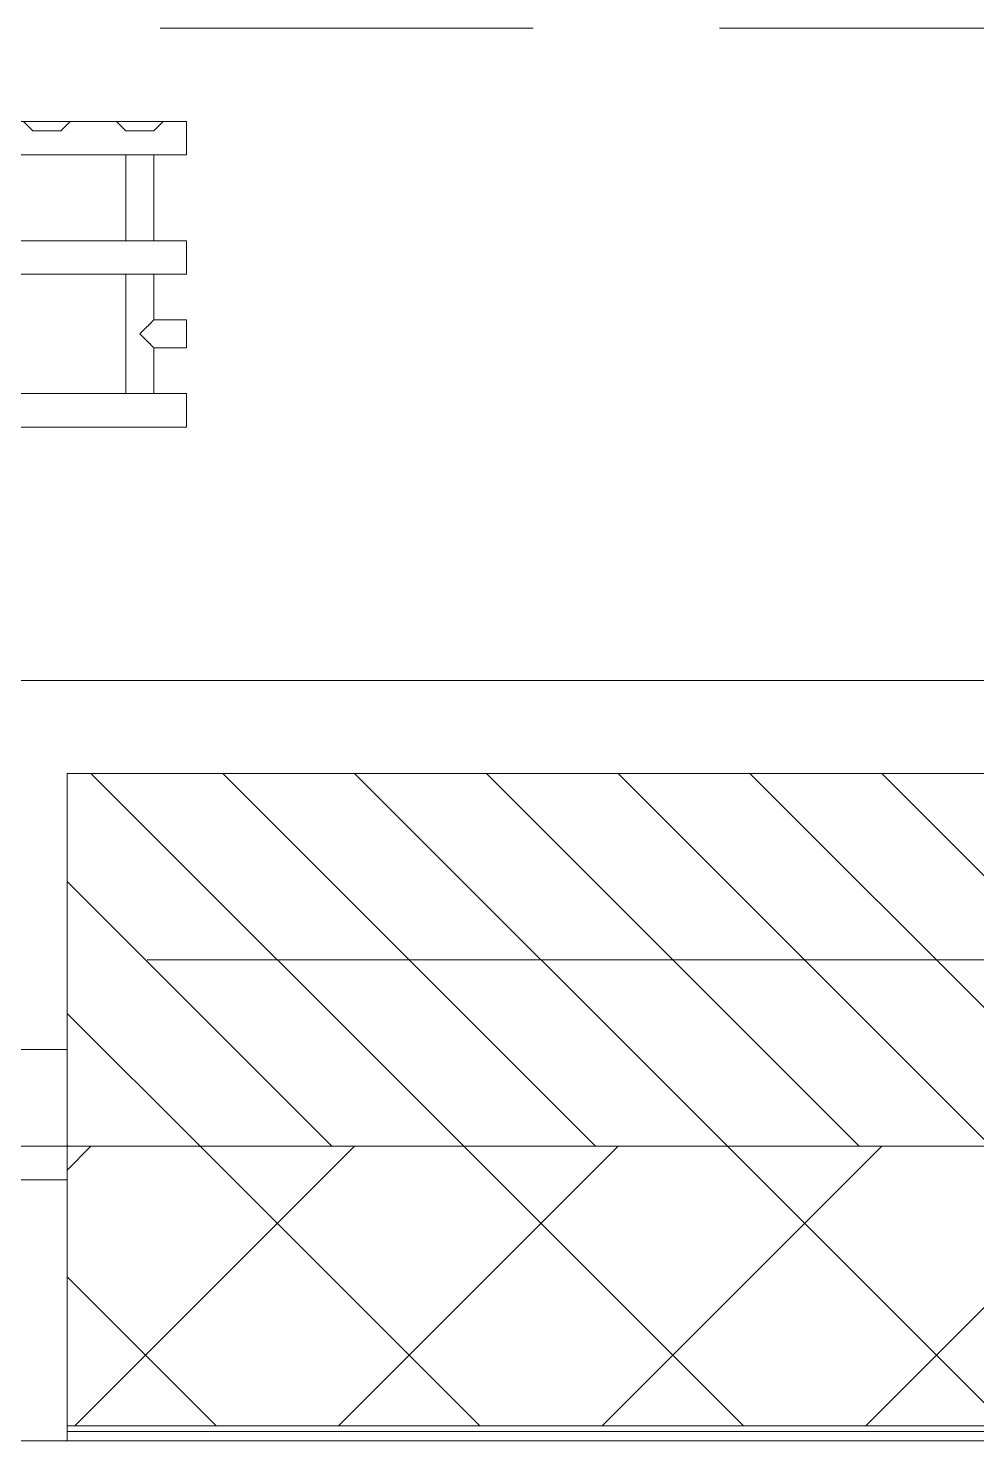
# Model space of a CAD drawing. Header units: millimetres. Extents: x 81037 to 284518, y -8553 to 29000.
# Drawn here: x 114559 to 115068, y -258 to 500 of the extents above; entities that cross this region are included whole.
import ezdxf

# ---------------------------------------------------------------- set-up
doc = ezdxf.new("R2010")
doc.units = ezdxf.units.MM
doc.linetypes.add('ADSK_Штрих_ш2 п1', pattern=[300, 200, -100])
doc.linetypes.add('Осевая', pattern=[3175, 634.9999999999999, -476.25, 1587.5, -476.25])
for name, color, linetype, lineweight in [('A-DETL-1', 7, 'ADSK_Штрих_ш2 п1', 9), ('A-GLAZ', 7, 'Continuous', 9), ('A-WALL', 7, 'Continuous', 9), ('A-WALL-1', 7, 'Continuous', 13), ('I-WALL', 7, 'Continuous', 9), ('Оси-2', 7, 'Осевая', 9)]:
    doc.layers.add(name, color=color, linetype=linetype, lineweight=lineweight)
doc.layers.add('M-EQPM-1', color=7, linetype='Continuous', lineweight=9, true_color=0xaaaaaa)

# ---------------------------------------------------------------- blocks, each defined once
blk = doc.blocks.new('120_Окно_СКБ_1Ст - 120_Окно_СКБ_1Ст 900х2500_h_ с форточкой-22876796-План монтажа стен и перегородок 2 этажа в осях 23_33')
at = {"layer": 'A-GLAZ'}
for p, q in [((-450.0000000000072, -126.9999999999679), (-450.0000000000072, -56.9999999999578)), ((-450.0000000000072, -56.9999999999578), (-379.9999999999655, -56.99999999995794)), ((449.999999999992, -56.99999999995914), (-450.0000000000076, -56.99999999995769)), ((-379.9999999999655, -126.9999999999681), (-450.0000000000072, -126.9999999999679)), ((-450.0000000000076, -126.9999999999679), (-400.0000000000048, -126.999999999968))]:
    blk.add_line(p, q, dxfattribs=at)
blk = doc.blocks.new('radiator_prado_classic_z_tip_30_po exemplyaru - Classic Z Тип 30-300-V29-План монтажа стен и перегородок 2 этажа в осях 23_33')
at = {"layer": 'M-EQPM-1'}
for p, q in [((699.9999999999984, 228), (-1.353583911622991e-13, 228)), ((612.5000000000124, 228), (637.4999999999842, 228)), ((637.4999999999877, 228), (612.4999999999877, 228)), ((612.4999999999877, 228), (637.4999999999877, 228)), ((612.5000000000124, 227.9999999999982), (617.5000000000123, 222.9999999999981)), ((612.4999999999877, 227.9999999999982), (617.5000000000124, 222.9999999999981)), ((632.5000000000124, 222.9999999999981), (637.5000000000124, 227.9999999999982)), ((637.4999999999877, 227.9999999999982), (632.5000000000124, 222.9999999999981)), ((637.4999999999842, 228), (662.500000000011, 228)), ((662.500000000011, 228), (687.499999999987, 228)), ((687.4999999999877, 228), (662.4999999999877, 228)), ((662.4999999999877, 228), (687.4999999999877, 228)), ((662.5000000000124, 227.9999999999982), (667.5000000000123, 222.9999999999981)), ((662.4999999999877, 227.9999999999982), (667.5000000000124, 222.9999999999981)), ((682.5000000000124, 222.9999999999981), (687.5000000000124, 227.9999999999982)), ((687.4999999999877, 227.9999999999982), (682.5000000000124, 222.9999999999981)), ((687.499999999987, 228), (699.9999999999984, 228)), ((699.9999999999984, 210), (699.9999999999984, 228)), ((699.9999999999984, 228), (699.9999999999984, 210)), ((632.5000000000124, 222.9999999999981), (617.5000000000123, 222.9999999999981)), ((617.5000000000124, 222.9999999999981), (632.5000000000124, 222.9999999999981)), ((682.5000000000124, 222.9999999999981), (667.5000000000123, 222.9999999999981)), ((667.5000000000124, 222.9999999999981), (682.5000000000124, 222.9999999999981)), ((-1.353583911622991e-13, 210), (699.9999999999984, 210)), ((667.4999999999901, 210), (32.49999999999979, 210)), ((667.5000000001255, 209.9999999999956), (667.5000000001255, 164.000000000019)), ((667.5000000001255, 209.9999999999956), (667.5000000001255, 164.000000000019)), ((682.4999999999922, 210.0000000000022), (667.499999999992, 210.0000000000021)), ((667.499999999992, 210.0000000000021), (682.4999999999922, 210.0000000000022)), ((667.7555563028237, 210.0000000000021), (667.4999999999917, 210.0000000000021)), ((667.4999999999917, 210.0000000000021), (669.6966991410926, 210.0000000000021)), ((669.6966991410926, 210.0000000000021), (667.7555563028237, 210.0000000000021)), ((681.4951905283717, 210), (668.5048094716053, 210)), ((671.2499999999917, 210.0000000000022), (669.6966991410964, 210.0000000000021)), ((669.6966991410964, 210.0000000000021), (682.2444436971597, 210.0000000000022)), ((673.0588571617228, 210.0000000000022), (671.2499999999917, 210.0000000000022)), ((678.7499999999917, 210.0000000000022), (673.0588571617228, 210.0000000000022)), ((680.3033008588908, 210.0000000000022), (678.7499999999917, 210.0000000000022)), ((682.4999999999916, 210.0000000000022), (680.3033008588908, 210.0000000000022)), ((682.2444436971597, 210.0000000000022), (682.4999999999916, 210.0000000000022)), ((682.5000000001221, 164.000000000019), (682.5000000001221, 209.9999999999956)), ((682.5000000001221, 164.000000000019), (682.5000000001221, 209.9999999999956)), ((699.9999999999984, 210), (682.499999999991, 210)), ((700.0000000000052, 164.000000000022), (3.790034952544374e-12, 164.0000000000131)), ((32.49999999999947, 164.0000000000136), (667.4999999999925, 164.0000000000216)), ((682.4999999999922, 164.0000000000218), (667.4999999999923, 164.0000000000217)), ((667.4999999999923, 164.0000000000216), (682.4999999999922, 164.0000000000217)), ((667.7555563028238, 164.0000000000217), (667.4999999999917, 164.0000000000217)), ((667.4999999999917, 164.0000000000216), (682.4999999999918, 164.0000000000217)), ((673.0588571617229, 164.0000000000218), (667.7555563028238, 164.0000000000217)), ((668.504809471612, 164.0000000000216), (681.4951905283741, 164.0000000000218)), ((674.9999999999919, 164.0000000000218), (673.0588571617229, 164.0000000000218)), ((682.2444436971598, 164.0000000000218), (674.9999999999919, 164.0000000000218)), ((682.4999999999918, 164.0000000000218), (682.2444436971598, 164.0000000000218)), ((682.4999999999936, 164.0000000000218), (700.0000000000052, 164.000000000022)), ((700.0000000000055, 146.000000000022), (700.0000000000052, 164.000000000022)), ((700.0000000000052, 164.000000000022), (700.0000000000055, 146.000000000022)), ((3.011724203361148e-12, 146.0000000000005), (700.0000000000055, 146.000000000022)), ((667.499999999993, 146.000000000021), (32.50000000000276, 146.0000000000015)), ((667.5000000001255, 146.0000000000145), (667.5000000001255, 82.00000000002034)), ((667.5000000001255, 146.0000000000145), (667.5000000001255, 82.00000000002034)), ((667.4999999999923, 146.000000000021), (667.7555563028244, 146.000000000021)), ((682.4999999999924, 146.0000000000215), (667.4999999999923, 146.0000000000214)), ((667.499999999992, 146.000000000021), (682.4999999999918, 146.0000000000211)), ((682.4999999999918, 146.0000000000215), (667.499999999992, 146.0000000000214)), ((667.7555563028244, 146.000000000021), (668.5048094716092, 146.000000000021)), ((668.5048094716092, 146.000000000021), (669.6966991410933, 146.000000000021)), ((681.4951905283788, 146.0000000000214), (668.5048094716124, 146.0000000000211)), ((669.6966991410933, 146.000000000021), (671.2499999999924, 146.000000000021)), ((671.2499999999924, 146.000000000021), (673.0588571617235, 146.0000000000211)), ((673.0588571617235, 146.0000000000211), (674.9999999999924, 146.0000000000211)), ((674.9999999999924, 146.0000000000211), (676.9411428382612, 146.0000000000211)), ((676.9411428382612, 146.0000000000211), (678.7499999999923, 146.0000000000211)), ((678.7499999999923, 146.0000000000211), (680.3033008588914, 146.0000000000211)), ((680.3033008588914, 146.0000000000211), (681.4951905283757, 146.0000000000211)), ((681.4951905283757, 146.0000000000211), (682.2444436971604, 146.0000000000211)), ((682.2444436971604, 146.0000000000211), (682.4999999999924, 146.0000000000211)), ((682.5000000001221, 121.5000000000244), (682.5000000001221, 146.0000000000145)), ((682.5000000001221, 121.5000000000244), (682.5000000001221, 146.0000000000145)), ((700.0000000000055, 146.000000000022), (682.4999999999939, 146.0000000000215)), ((700.0000000001311, 121.5000000000244), (682.5000000001221, 121.5000000000244)), ((700.0000000001311, 121.4999999999984), (682.5000000001221, 121.4999999999984)), ((699.9999999999999, 121.5000000000263), (699.9999999999999, 106.5000000000263)), ((699.9999999999999, 121.2444436971943), (699.9999999999999, 121.5000000000263)), ((699.9999999999999, 121.500000000001), (699.9999999999999, 121.2444436971691)), ((699.9999999999999, 121.244443697169), (699.9999999999999, 121.500000000001)), ((699.9999999999999, 106.7555563028583), (699.9999999999999, 121.2444436971943)), ((699.9999999999999, 121.2444436971691), (699.9999999999999, 106.755556302833)), ((699.9999999999999, 106.755556302833), (699.9999999999999, 121.244443697169)), ((682.5000000001221, 82.00000000002034), (682.5000000001221, 106.5000000000191)), ((682.5000000001221, 106.5000000000191), (700.0000000001311, 106.5000000000191)), ((682.5000000001221, 82.00000000002034), (682.5000000001221, 106.4999999999931)), ((682.5000000001221, 106.4999999999931), (700.0000000001311, 106.4999999999931)), ((699.9999999999999, 106.5000000000263), (699.9999999999999, 106.7555563028583)), ((699.9999999999999, 106.755556302833), (699.9999999999999, 106.500000000001)), ((699.9999999999999, 106.500000000001), (699.9999999999999, 106.755556302833)), ((700.0000000000063, 82.00000000002015), (5.008260473005066e-12, 82.00000000001127)), ((32.50000000000045, 82.00000000001168), (667.4999999999895, 82.00000000001975)), ((682.4999999999924, 82.00000000001994), (667.4999999999925, 82.0000000000199)), ((667.4999999999925, 82.00000000001974), (682.4999999999924, 82.00000000001977)), ((668.5048094716088, 82.0000000000199), (667.499999999992, 82.0000000000199)), ((667.499999999992, 82.00000000001974), (668.5048094716087, 82.00000000001974)), ((669.696699141093, 82.0000000000199), (668.5048094716088, 82.0000000000199)), ((668.5048094716087, 82.00000000001974), (669.696699141093, 82.00000000001974)), ((668.5048094716091, 82.00000000001975), (681.4951905283754, 82.00000000001992)), ((671.249999999992, 82.0000000000199), (669.696699141093, 82.0000000000199)), ((669.696699141093, 82.00000000001974), (671.249999999992, 82.00000000001974)), ((674.9999999999922, 82.00000000001992), (671.249999999992, 82.0000000000199)), ((671.249999999992, 82.00000000001974), (674.999999999992, 82.00000000001975)), ((681.4951905283754, 82.00000000001994), (674.9999999999922, 82.00000000001992)), ((674.999999999992, 82.00000000001975), (682.4999999999922, 82.00000000001977)), ((682.4999999999922, 82.00000000001994), (681.4951905283754, 82.00000000001994)), ((682.4999999999905, 82.00000000001994), (700.0000000000063, 82.00000000002015)), ((700.0000000000066, 64.00000000002014), (700.0000000000063, 82.00000000002015)), ((700.0000000000063, 82.00000000002015), (700.0000000000066, 64.00000000002014)), ((700.0000000000066, 64.00000000002014), (3.113242996732879e-12, 64.00000000000118)), ((3.147082594523447e-12, 64.00000000000118), (700.0000000000066, 64.00000000002014))]:
    blk.add_line(p, q, dxfattribs=at)
for points, knots in [([(674.9999999999972, 114.0000000000263), (675.4783246699589, 114.4846110905574), (676.4460645319106, 115.442958899856), (677.6263517812141, 116.6270342437641), (678.4280676192853, 117.4276215342813), (678.8743525691042, 117.8768169639724), (679.2047788221195, 118.204607590939), (679.5281897675111, 118.5264102975609), (679.8424442343144, 118.8433714760055), (680.1478648212665, 119.1510803944163), (680.4442587166915, 119.4440923118767), (680.7292056014264, 119.7266556477353), (680.9999474524275, 120.0007888369684), (681.2555996875965, 120.259398941471), (681.4943823194097, 120.4943907770517), (681.7146226011891, 120.7107895169463), (681.9131153521282, 120.9122686070322), (682.0867800934091, 121.0891932175247), (682.2328547990046, 121.2335884785502), (682.3494957983479, 121.3441479562516), (682.4637269098898, 121.4545268573502), (682.4999999999924, 121.4933753998154), (682.4999999999924, 121.5000000000263)], [0, 0, 0, 0, 0.1428571428571428, 0.2857142857142857, 0.3571428571428571, 0.3928571428571428, 0.4285714285714285, 0.4642857142857143, 0.5, 0.5357142857142857, 0.5714285714285714, 0.6071428571428571, 0.6428571428571428, 0.6785714285714286, 0.7142857142857143, 0.75, 0.7857142857142857, 0.8214285714285714, 0.8571428571428571, 0.8928571428571428, 0.9285714285714286, 1, 1, 1, 1]), ([(682.4999999999924, 121.5000000000263), (682.4999999999924, 121.4933753998154), (682.4637269099139, 121.4545268572963), (682.349495798308, 121.3441479563421), (682.2717351322067, 121.2704416375862), (682.2279491812957, 121.22794918133)], [0, 0, 0, 0, 0.07142857142857142, 0.1071428571428571, 0.1428571428571428, 0.1428571428571428, 0.1428571428571428, 0.1428571428571428]), ([(682.4999999999919, 121.500000000001), (682.4999999999919, 121.4933753997901), (682.4637269099137, 121.4545268572709), (682.3494957983074, 121.3441479563166), (682.2717351322065, 121.2704416375607), (682.2279491812953, 121.2279491813044)], [0, 0, 0, 0, 0.07142857142857142, 0.1071428571428571, 0.1428571428571428, 0.1428571428571428, 0.1428571428571428, 0.1428571428571428]), ([(682.2279491812953, 121.2279491813046), (682.2717351321185, 121.2704416377591), (682.3494957983476, 121.3441479562266), (682.4637269098897, 121.454526857325), (682.4999999999919, 121.4933753997902), (682.4999999999919, 121.500000000001)], [0.8571428571428571, 0.8571428571428571, 0.8571428571428571, 0.8571428571428571, 0.8928571428571428, 0.9285714285714286, 1, 1, 1, 1]), ([(682.4999999999924, 106.5000000000263), (682.4999999999924, 106.5066246002373), (682.4637269099139, 106.5454731427565), (682.3494957983081, 106.6558520437109), (682.2328547991563, 106.7664115218448), (682.0867800928417, 106.9108067812482), (681.9131153542454, 107.0877313977969), (681.7146225932867, 107.2892104652804), (681.4943823489047, 107.5056092895283), (681.2555995775194, 107.7406008102981), (680.9999478632418, 107.9992120896914), (680.7292040682462, 108.2733408941726), (680.4442644385979, 108.5559205941482), (680.1478434668218, 108.8488714398926), (679.7407507513108, 109.2594538947694), (679.3150339256074, 109.6863837856781), (678.874331754906, 110.1231360888842), (678.4280794853241, 110.5724052300605), (677.6263432221034, 111.3729464508996), (676.4460676443139, 112.5570481203383), (675.4783246699589, 113.5153889094953), (674.9999999999972, 114.0000000000263)], [0, 0, 0, 0, 0.07142857142857142, 0.1071428571428571, 0.1428571428571428, 0.1785714285714285, 0.2142857142857143, 0.25, 0.2857142857142857, 0.3214285714285714, 0.3571428571428571, 0.3928571428571428, 0.4285714285714285, 0.4642857142857143, 0.5, 0.5714285714285714, 0.6071428571428571, 0.6428571428571428, 0.7142857142857143, 0.8571428571428571, 1, 1, 1, 1]), ([(682.2279491812953, 121.2279491813044), (682.1841632303845, 121.1854567250482), (682.0867800928413, 121.0891932187793), (681.9131153542453, 120.9122686022309), (681.7146225932855, 120.7107895347472), (681.4943823489042, 120.4943907104994), (681.2555995775186, 120.2593991897297), (680.9999478632415, 120.0007879103364), (680.7292040682455, 119.7266591058553), (680.4442644385977, 119.4440794058796), (680.1478434668207, 119.1511285601353), (679.7407507513101, 118.7405461052586), (679.3150339256068, 118.3136162143498), (678.8743317549056, 117.8768639111438), (678.4280794853229, 117.4275947699677), (677.6263432221045, 116.6270535491291), (676.9181778754287, 115.9165925474666), (676.4401870162817, 115.4401870162895)], [0.1428571428571428, 0.1428571428571428, 0.1428571428571428, 0.1428571428571428, 0.1785714285714285, 0.2142857142857143, 0.25, 0.2857142857142857, 0.3214285714285714, 0.3571428571428571, 0.3928571428571428, 0.4285714285714285, 0.4642857142857143, 0.5, 0.5714285714285714, 0.6071428571428571, 0.6428571428571428, 0.7142857142857143, 0.8571428571428571, 0.8571428571428571, 0.8571428571428571, 0.8571428571428571]), ([(676.4401870162801, 115.4401870162909), (676.9181794316287, 115.9165890373972), (677.6263517812127, 116.6270342437404), (678.4280676192841, 117.4276215342575), (678.874352569103, 117.8768169639483), (679.09463673778, 118.0953440485927), (679.2036096041812, 118.2036096041907)], [0.1428571428571428, 0.1428571428571428, 0.1428571428571428, 0.1428571428571428, 0.2857142857142857, 0.3571428571428571, 0.3928571428571428, 0.4285714285714285, 0.4285714285714285, 0.4285714285714285, 0.4285714285714285]), ([(681.491291927737, 120.4912919277715), (681.4147880917759, 120.416060203602), (681.255599577519, 120.2593991897555), (680.9999478632411, 120.0007879103623), (680.7292040682461, 119.7266591058812), (680.4442644385974, 119.4440794059057), (680.1478434668204, 119.1511285601614), (679.7407507513102, 118.7405461052846), (679.3150339256058, 118.3136162143761), (678.8743317549053, 117.8768639111701), (678.4280794853224, 117.427594769994), (678.0844782296572, 117.084505675349), (677.8530815219528, 116.8530815219889)], [0.2857142857142857, 0.2857142857142857, 0.2857142857142857, 0.2857142857142857, 0.3214285714285714, 0.3571428571428571, 0.3928571428571428, 0.4285714285714285, 0.4642857142857143, 0.5, 0.5714285714285714, 0.6071428571428571, 0.6428571428571428, 0.7142857142857143, 0.7142857142857143, 0.7142857142857143, 0.7142857142857143]), ([(677.8530815219528, 111.1469184780638), (678.0844751172538, 110.9154873045622), (678.4280676192843, 110.5723784657693), (678.874352569103, 110.1231830360785), (679.2047788221184, 109.7953924091121), (679.5281897675105, 109.4735897024904), (679.8424442343133, 109.1566285240459), (680.1478648212665, 108.8489196056351), (680.4442587166908, 108.5559076881749), (680.7292056014257, 108.2733443523163), (680.9999474524268, 107.9992111630833), (681.2555996875965, 107.7406010585807), (681.4943823194092, 107.5056092230001), (681.7146226011895, 107.2892104831057), (681.9131153521281, 107.0877313930197), (682.0867800934092, 106.9108067825274), (682.1841632304727, 106.8145432751771), (682.2279491812959, 106.7720508187226)], [0.2857142857142857, 0.2857142857142857, 0.2857142857142857, 0.2857142857142857, 0.3571428571428571, 0.3928571428571428, 0.4285714285714285, 0.4642857142857143, 0.5, 0.5357142857142857, 0.5714285714285714, 0.6071428571428571, 0.6428571428571428, 0.6785714285714286, 0.7142857142857143, 0.75, 0.7857142857142857, 0.8214285714285714, 0.8571428571428571, 0.8571428571428571, 0.8571428571428571, 0.8571428571428571]), ([(677.8530815219539, 111.14691847804), (678.0844751172544, 110.9154873045382), (678.4280676192852, 110.5723784657451), (678.8743525691033, 110.1231830360543), (679.2047788221191, 109.7953924090877), (679.5281897675106, 109.4735897024658), (679.8424442343136, 109.1566285240213), (680.1478648212665, 108.8489196056105), (680.4442587166911, 108.5559076881503), (680.7292056014262, 108.2733443522917), (680.9999474524268, 107.9992111630586), (681.2555996875959, 107.7406010585561), (681.4147881088045, 107.5839398348356), (681.4912919277368, 107.5087080722563)], [0.2857142857142857, 0.2857142857142857, 0.2857142857142857, 0.2857142857142857, 0.3571428571428571, 0.3928571428571428, 0.4285714285714285, 0.4642857142857143, 0.5, 0.5357142857142857, 0.5714285714285714, 0.6071428571428571, 0.6428571428571428, 0.6785714285714286, 0.7142857142857143, 0.7142857142857143, 0.7142857142857143, 0.7142857142857143]), ([(682.2279491812957, 106.7720508186975), (682.1841632303845, 106.8145432749537), (682.0867800928413, 106.9108067812225), (681.9131153542454, 107.0877313977711), (681.7146225932856, 107.2892104652546), (681.494382348904, 107.5056092895024), (681.2555995775186, 107.7406008102721), (680.999947863241, 107.9992120896654), (680.7292040682456, 108.2733408941465), (680.4442644385973, 108.555920594122), (680.1478434668207, 108.8488714398663), (679.7407507513102, 109.2594538947431), (679.3150339256057, 109.6863837856519), (678.8743317549051, 110.1231360888578), (678.4280794853225, 110.5724052300339), (678.0844782296575, 110.915494324679), (677.8530815219535, 111.1469184780392)], [0.1428571428571428, 0.1428571428571428, 0.1428571428571428, 0.1428571428571428, 0.1785714285714285, 0.2142857142857143, 0.25, 0.2857142857142857, 0.3214285714285714, 0.3571428571428571, 0.3928571428571428, 0.4285714285714285, 0.4642857142857143, 0.5, 0.5714285714285714, 0.6071428571428571, 0.6428571428571428, 0.7142857142857143, 0.7142857142857143, 0.7142857142857143, 0.7142857142857143]), ([(682.2279491812959, 106.7720508187226), (682.271735132119, 106.7295583622682), (682.349495798348, 106.6558520438006), (682.4637269098898, 106.5454731427022), (682.4999999999925, 106.5066246002372), (682.4999999999924, 106.5000000000263)], [0.8571428571428571, 0.8571428571428571, 0.8571428571428571, 0.8571428571428571, 0.8928571428571428, 0.9285714285714286, 1, 1, 1, 1]), ([(682.2279491812956, 106.7720508186976), (682.2717351321186, 106.7295583622432), (682.3494957983477, 106.6558520437757), (682.4637269098897, 106.5454731426771), (682.4999999999923, 106.506624600212), (682.4999999999919, 106.500000000001)], [0.8571428571428571, 0.8571428571428571, 0.8571428571428571, 0.8571428571428571, 0.8928571428571428, 0.9285714285714286, 1, 1, 1, 1]), ([(682.4999999999919, 106.500000000001), (682.4999999999919, 106.5066246002119), (682.4637269099138, 106.5454731427311), (682.349495798308, 106.6558520436853), (682.2717351322067, 106.7295583624413), (682.2279491812957, 106.7720508186975)], [0, 0, 0, 0, 0.07142857142857142, 0.1071428571428571, 0.1428571428571428, 0.1428571428571428, 0.1428571428571428, 0.1428571428571428])]:
    blk.add_open_spline(points, degree=3, knots=knots, dxfattribs=at)
for points in [[(676.4401870162794, 115.4401870163176), (675.9621961571326, 114.9637814851405), (675.4783246699564, 114.4846110905601), (674.9999999999974, 114.0000000000263)], [(676.4401870162817, 115.4401870162895), (675.9621961571347, 114.9637814851124), (675.4783246699579, 114.4846110905331), (674.9999999999974, 114.000000000001)], [(674.9999999999972, 114.000000000001), (675.4783246699569, 114.484611090534), (675.9621946009314, 114.9637849951846), (676.4401870162801, 115.4401870162909)], [(674.9999999999974, 114.0000000000263), (675.4783246699562, 113.5153889094925), (676.4460645319044, 112.5570411001903), (677.3902943313511, 111.6097808250669), (677.8530815219528, 111.1469184780638)], [(674.9999999999974, 114.000000000001), (675.478324669958, 113.515388909469), (675.9621946009333, 113.036215004819), (676.4401870162818, 112.5598129837127)], [(677.8530815219535, 111.1469184780392), (677.3902881065455, 111.6097667847596), (676.4460676443094, 112.5570481203084), (675.4783246699568, 113.5153889094681), (674.999999999997, 114.000000000001)], [(677.8530815219528, 116.8530815219889), (677.3902881065445, 116.3902332152687), (676.9181778754265, 115.9165925474948), (676.4401870162795, 115.4401870163176)], [(679.2036096041812, 118.2036096041907), (679.3125824705825, 118.3118751597888), (679.5281897675104, 118.5264102975366), (679.8424442343133, 118.8433714759811), (680.1478648212661, 119.1510803943919), (680.4442587166907, 119.4440923118522), (680.7292056014256, 119.7266556477107), (680.9999474524266, 120.0007888369437), (681.255599687596, 120.2593989414463), (681.4943823194088, 120.4943907770271), (681.7146226011891, 120.7107895169215), (681.9131153521273, 120.9122686070074), (682.0867800934091, 121.0891932174998), (682.1841632304723, 121.1854567248501), (682.2279491812953, 121.2279491813046)], [(682.2279491812957, 121.22794918133), (682.1841632303846, 121.1854567250738), (682.0867800928417, 121.0891932188049), (681.9131153542454, 120.9122686022565), (681.7146225932863, 120.710789534773), (681.5677957636982, 120.5665236519411), (681.491291927737, 120.4912919277715)], [(676.4401870162818, 112.5598129837127), (676.9181794316305, 112.0834109626063), (677.3902943313525, 111.6097808250436), (677.8530815219539, 111.14691847804)], [(681.4912919277368, 107.5087080722563), (681.5677957466689, 107.4334763096771), (681.7146226011891, 107.2892104830808), (681.9131153521275, 107.0877313929949), (682.0867800934091, 106.9108067825025), (682.1841632304724, 106.8145432751521), (682.2279491812956, 106.7720508186976)]]:
    blk.add_open_spline(points, degree=3, dxfattribs=at)

msp = doc.modelspace()

# ---------------------------------------------------------------- hatches: boundary and pattern name
at = {"layer": 'A-WALL'}
h = msp.add_hatch(dxfattribs=at)
h.set_pattern_fill('FP_3', color=256, style=0, pattern_type=2)
h.set_pattern_definition([(135, (0, 0), (-35.35533905932738, -35.35533905932737), [])])
h.paths.add_polyline_path([(122651.4964097478, -99.9999946648122), (122830.0000390225, -99.9999946648122), (122830.0000390225, 100.0000053351856), (122030.0000297698, 100.00000533519), (122030.0000297698, -99.9999946648122), (122325.8366514767, -99.9999946648122)])
h.paths.add_polyline_path([(119329.9999999999, -99.99999466480354), (119329.9999999999, 100.0000053351986), (118830.0000476523, 100.0000053351986), (118830.0000476523, -99.99999466480354), (119069.2390687663, -99.99999466480354)])
h.paths.add_polyline_path([(115161.3219695138, -99.99999466478621), (115630.0000000009, -99.99999466478621), (115630.0000000009, 100.0000053352073), (114580.0000000009, 100.000005335216), (114580.0000000009, -99.99999466478621), (114835.6622112428, -99.99999466478621)])
h.paths.add_polyline_path([(113680.0000000009, -99.99999466478621), (113680.0000000009, 100.000005335216), (113429.9999821184, 100.000005335216), (113429.9999821184, -99.99999466478621), (113533.0231781586, -99.99999466478621)])
h.paths.add_polyline_path([(108929.9999999999, -99.99999466476889), (110229.9999821184, -99.99999466476889), (110229.9999821184, 100.0000053352246), (108929.9999999999, 100.0000053352333)])
h.paths.add_polyline_path([(103779.9999702319, -99.99999466475155), (104830.0000000008, -99.99999466475155), (104830.0000000008, 100.000005335242), (103779.9999702319, 100.0000053352506)])
h.paths.add_polyline_path([(102786.2511552143, -99.99999466475155), (102879.9999702319, -99.99999466475155), (102879.9999702319, 100.0000053352506), (102630.0000476508, 100.0000053352506), (102630.0000476508, -99.9999946647429)])
h.paths.add_polyline_path([(101730.0000476508, -99.9999946647429), (101730.0000476508, 100.0000053352506), (100830.000035766, 100.0000053352593), (100830.000035766, -99.9999946647429), (101483.6121221301, -99.9999946647429)])
h.paths.add_polyline_path([(97575.6950228776, -99.99999466473423), (99030.0000000013, -99.99999466473423), (99030.0000000013, 100.0000053352593), (95680.00000000132, 100.0000053352766), (95680.00000000132, -99.99999466472558), (97250.03526460654, -99.99999466472558)])
h.paths.add_polyline_path([(94780.00000000134, -99.99999466472558), (94780.00000000134, 100.0000053352766), (94530.00001788359, 100.0000053352766), (94530.00001788359, -99.99999466471691), (94644.75719843821, -99.99999466471691)])
h.paths.add_polyline_path([(92690.79864881198, -99.99999466471691), (92730.00001788259, -99.99999466471691), (92730.00001788259, 100.0000053352853), (91930.00001788115, 100.0000053352853), (91930.00001788115, -99.99999466470824), (92365.13889054093, -99.99999466470824)])
h = msp.add_hatch(dxfattribs=at)
h.set_pattern_fill('FP_1', color=256, style=0, pattern_type=2)
h.set_pattern_definition([(45, (0, 0), (-70.71067811865476, 70.71067811865476), []), (135, (0, 0), (-70.71067811865476, -70.71067811865474), [])])
h.paths.add_polyline_path([(125080.0000000009, -249.9999946647088), (125080.0000000009, -99.99999466470824), (123730.0000390225, -99.99999466469959), (123730.0000390225, -249.9999946647001)])
h.paths.add_polyline_path([(122830.0000390225, -249.9999946647001), (122830.0000390225, -99.99999466469959), (122030.0000297698, -99.99999466469092), (122030.0000297698, -249.9999946646915)])
h.paths.add_polyline_path([(120229.9999999999, -249.9999946646915), (121130.0000297698, -249.9999946646915), (121130.0000297698, -99.99999466469092), (120229.9999999999, -99.99999466469092), (120229.9999999999, -126.0300784993581)])
h.paths.add_polyline_path([(119329.9999999999, -249.9999946646828), (119329.9999999999, -99.99999466468226), (117930.0000000009, -99.99999466468226), (117930.0000000009, -249.9999946646828)])
h.paths.add_polyline_path([(114580.0000000009, -249.9999946646785), (115630.0000000009, -249.9999946646785), (115630.0000000009, -99.99999466467793), (114580.0000000009, -99.99999466467793), (114580.0000000009, -126.0300784993581)])
h.paths.add_polyline_path([(113680.0000000009, -249.9999946646698), (113680.0000000009, -99.99999466466926), (112529.9999821184, -99.99999466466926), (112529.9999821184, -249.9999946646698)])
h.paths.add_polyline_path([(110229.9999821184, -249.9999946646612), (110229.9999821184, -99.9999946646606), (108929.9999999999, -99.99999466465194), (108929.9999999999, -249.9999946646525)])
h.paths.add_polyline_path([(108029.9999999999, -249.9999946646525), (108029.9999999999, -99.99999466465194), (107130.0000000008, -99.99999466465194), (107130.0000000008, -249.9999946646525)])
h.paths.add_polyline_path([(104830.0000000009, -249.9999946646438), (104830.0000000009, -99.99999466464327), (103779.9999702319, -99.99999466463461), (103779.9999702319, -249.9999946646352)])
h.paths.add_polyline_path([(102879.9999702319, -249.9999946646352), (102879.9999702319, -99.99999466463461), (100830.000035766, -99.99999466462594), (100830.000035766, -249.9999946646265)])
h.paths.add_polyline_path([(99930.00003576599, -249.9999946646265), (99930.00000000132, -99.99999466462594), (95680.00000000134, -99.99999466460862), (95680.00000000134, -249.9999946646092)])
h.paths.add_polyline_path([(94780.00000000134, -249.9999946646092), (94780.00000000134, -99.99999466460862), (93630.0000178826, -100.0000000019481), (93630.0000178826, -249.9999946646092)])
h.paths.add_polyline_path([(91930.00001788116, -249.9999946646005), (92730.00001788259, -249.9999946646005), (92730.00001788259, -99.99999466459995), (91930.00001788116, -99.99999466459995), (91930.00001788116, -126.0300784993581)])
h.paths.add_polyline_path([(91030.00001788118, -249.9999946646005), (91030.00001788116, -99.99999466459995), (89210.00000000134, -99.9999946645913), (89210.00000000134, -249.9999946645918), (89759.86082437259, -249.9999946645918)])

# ---------------------------------------------------------------- linework, layer by layer
at = {"layer": 'A-DETL-1'}
msp.add_line((112529.9999821183, 500.0000053352246), (115641.4575766771, 500.0000053352145), dxfattribs=at)
at = {"layer": 'A-WALL'}
for p, q in [((115555.0000000008, 100.0000053352117), (114580.0000000008, 100.0000053352151)), ((114580.0000000008, 100.0000053352151), (114580.0000000008, -257.999994664671)), ((113680.0000000008, -99.99999466466812), (114580.0000000008, -99.99999466467102)), ((120229.9999999998, -257.9999946646893), (107130.0000000007, -257.999994664647))]:
    msp.add_line(p, q, dxfattribs=at)
at = {"layer": 'A-WALL-1'}
for p, q in [((114580.0000000008, -99.99999466478495), (115630.0000000008, -99.99999466478835)), ((115630.0000000008, -99.99999466467442), (114580.0000000008, -99.99999466467102)), ((114580.0000000008, -249.9999946646711), (115630.0000000008, -249.9999946646745)), ((114580.0000000008, -252.999994664671), (115630.0000000008, -252.9999946646745))]:
    msp.add_line(p, q, dxfattribs=at)
at = {"layer": 'I-WALL'}
msp.add_line((113429.9999821183, 150.0000053353327), (115200.0000000008, 150.000005335327), dxfattribs=at)
at = {"layer": 'Оси-2'}
msp.add_line((84936.71959556935, -2.930646141054324e-09), (122760.0000000007, -3.052831987733666e-09), dxfattribs=at)

# ---------------------------------------------------------------- block references
at = {"layer": 'A-GLAZ', "rotation": 180}
msp.add_blockref('120_Окно_СКБ_1Ст - 120_Окно_СКБ_1Ст 900х2500_h_ с форточкой-22876796-План монтажа стен и перегородок 2 этажа в осях 23_33', (114130.0000000008, -174.9999946646696), dxfattribs=at)
at = {"layer": 'M-EQPM-1'}
msp.add_blockref('radiator_prado_classic_z_tip_30_po exemplyaru - Classic Z Тип 30-300-V29-План монтажа стен и перегородок 2 этажа в осях 23_33', (113944.1007337698, 222.0000053353094), dxfattribs=at)

doc.saveas('drawing.dxf')
